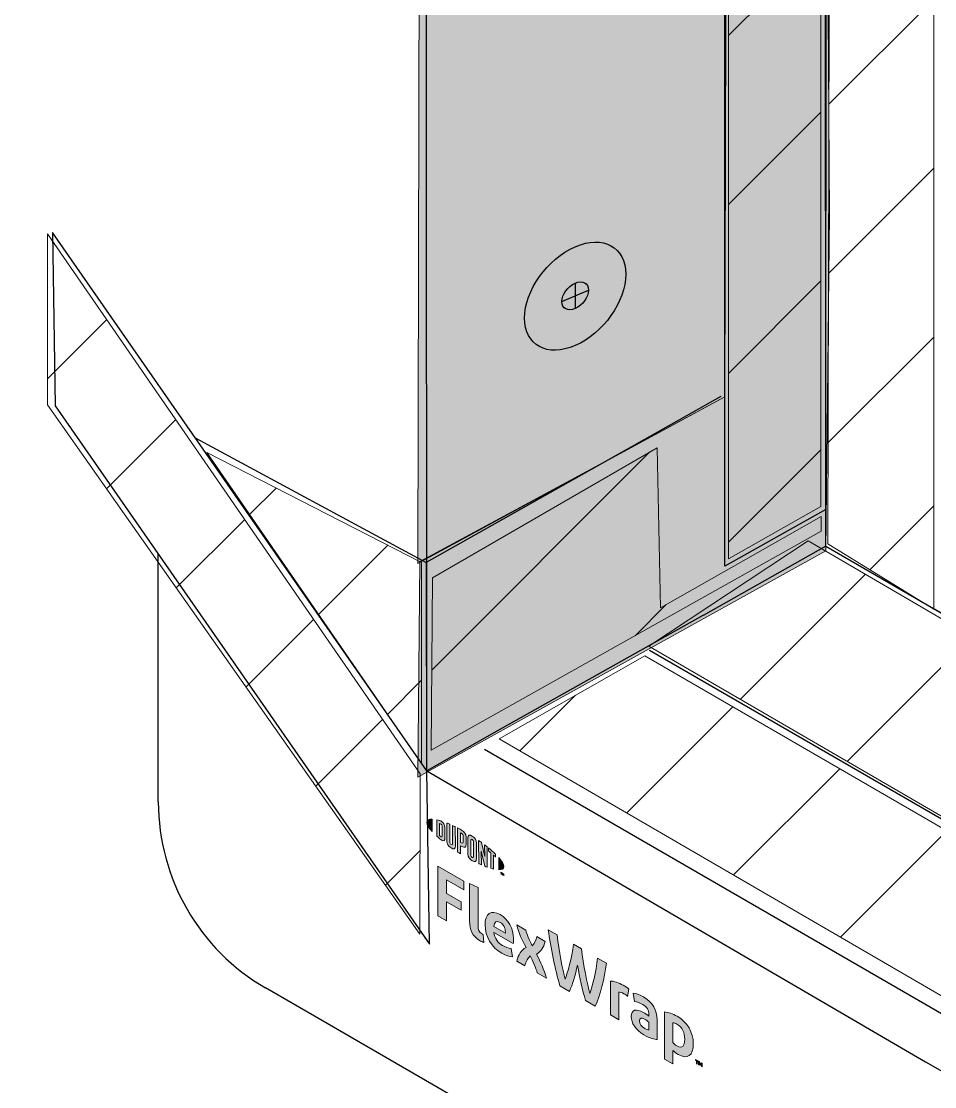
# Model space of a CAD drawing. Extents: x -1279 to 5791, y -3809 to 1769.
# Drawn here: x 4911.8 to 4988.3, y -2838.6 to -2749.4 of the extents above; entities that cross this region are included whole.
import ezdxf

# ---------------------------------------------------------------- set-up
doc = ezdxf.new("R2010")
doc.units = 0
doc.header["$MEASUREMENT"] = 0
for name, color, linetype, lineweight in [('G-ANNO-TTLB', 7, 'Continuous', 0), ('Layer 12', 7, 'Continuous', 0), ('TYVEK', 7, 'Continuous', 0)]:
    doc.layers.add(name, color=color, linetype=linetype, lineweight=lineweight)
pattern_1 = [(45, (0, 0), (-7.071067, 7.071069), [])]

# ---------------------------------------------------------------- blocks, each defined once
blk = doc.blocks.new('Block_242')
at = {"layer": 'TYVEK', "true_color": 0x003b71, "transparency": 33554687}
h = blk.add_hatch(color=156, dxfattribs=at)
h.dxf.hatch_style = 2
edge = h.paths.add_edge_path()
edge.add_spline(control_points=[(4946.692, -2824.27), (4946.692, -2824.27), (4946.682, -2820.129), (4946.682, -2820.129), (4946.682, -2820.129), (4948.868, -2821.383), (4948.868, -2821.383), (4948.868, -2821.383), (4948.87, -2822.105), (4948.87, -2822.105), (4948.87, -2822.105), (4947.418, -2821.272), (4947.418, -2821.272), (4947.418, -2821.272), (4947.42, -2822.396), (4947.42, -2822.396), (4947.42, -2822.396), (4948.641, -2823.097), (4948.641, -2823.097), (4948.641, -2823.097), (4948.643, -2823.818), (4948.643, -2823.818), (4948.643, -2823.818), (4947.422, -2823.117), (4947.422, -2823.117), (4947.422, -2823.117), (4947.426, -2824.691), (4947.426, -2824.691), (4947.426, -2824.691), (4946.692, -2824.27), (4946.692, -2824.27)], knot_values=[0, 0, 0, 0, 1, 1, 1, 2, 2, 2, 3, 3, 3, 4, 4, 4, 5, 5, 5, 6, 6, 6, 7, 7, 7, 8, 8, 8, 9, 9, 9, 10, 10, 10, 10], degree=3, periodic=0)
h = blk.add_hatch(color=156, dxfattribs=at)
h.dxf.hatch_style = 2
edge = h.paths.add_edge_path()
edge.add_spline(control_points=[(4950.065, -2825.113), (4950.066, -2825.433), (4950.138, -2825.645), (4950.344, -2825.763), (4950.395, -2825.793), (4950.446, -2825.816), (4950.492, -2825.831), (4950.492, -2825.831), (4950.545, -2826.505), (4950.545, -2826.505), (4950.448, -2826.473), (4950.289, -2826.405), (4950.186, -2826.346), (4949.596, -2826.008), (4949.359, -2825.429), (4949.357, -2824.719), (4949.357, -2824.719), (4949.35, -2821.56), (4949.35, -2821.56), (4949.35, -2821.56), (4950.058, -2821.919), (4950.058, -2821.919), (4950.058, -2821.919), (4950.065, -2825.113), (4950.065, -2825.113)], knot_values=[0, 0, 0, 0, 1, 1, 1, 2, 2, 2, 3, 3, 3, 4, 4, 4, 5, 5, 5, 6, 6, 6, 7, 7, 7, 8, 8, 8, 8], degree=3, periodic=0)
h = blk.add_hatch(color=156, dxfattribs=at)
h.dxf.hatch_style = 2
edge = h.paths.add_edge_path()
edge.add_spline(control_points=[(4951.377, -2825.163), (4951.377, -2825.163), (4952.352, -2825.723), (4952.352, -2825.723), (4952.352, -2825.723), (4952.352, -2825.652), (4952.352, -2825.652), (4952.351, -2825.321), (4952.196, -2824.99), (4951.914, -2824.828), (4951.617, -2824.657), (4951.422, -2824.788), (4951.377, -2825.163)], knot_values=[0, 0, 0, 0, 1, 1, 1, 2, 2, 2, 3, 3, 3, 4, 4, 4, 4], degree=3, periodic=0)
edge = h.paths.add_edge_path()
edge.add_spline(control_points=[(4952.935, -2827.724), (4952.71, -2827.713), (4952.377, -2827.604), (4952.038, -2827.41), (4951.212, -2826.935), (4950.646, -2826.008), (4950.644, -2825.026), (4950.642, -2824.086), (4951.158, -2823.744), (4951.912, -2824.177), (4952.585, -2824.563), (4953.027, -2825.366), (4953.029, -2826.159), (4953.029, -2826.336), (4953.02, -2826.484), (4953.01, -2826.597), (4953.01, -2826.597), (4951.388, -2825.666), (4951.388, -2825.666), (4951.456, -2826.178), (4951.698, -2826.529), (4952.108, -2826.765), (4952.36, -2826.909), (4952.601, -2826.982), (4952.821, -2827.002), (4952.821, -2827.002), (4952.935, -2827.724), (4952.935, -2827.724)], knot_values=[0, 0, 0, 0, 1, 1, 1, 2, 2, 2, 3, 3, 3, 4, 4, 4, 5, 5, 5, 6, 6, 6, 7, 7, 7, 8, 8, 8, 9, 9, 9, 9], degree=3, periodic=0)
h = blk.add_hatch(color=156, dxfattribs=at)
h.dxf.hatch_style = 2
edge = h.paths.add_edge_path()
edge.add_spline(control_points=[(4954.076, -2826.925), (4953.731, -2826.29), (4953.458, -2825.726), (4953.298, -2825.043), (4953.298, -2825.043), (4954.062, -2825.482), (4954.062, -2825.482), (4954.13, -2825.787), (4954.356, -2826.318), (4954.583, -2826.785), (4954.772, -2826.569), (4954.935, -2826.314), (4954.97, -2826.003), (4954.97, -2826.003), (4955.688, -2826.416), (4955.688, -2826.416), (4955.557, -2826.954), (4955.332, -2827.257), (4954.948, -2827.491), (4955.319, -2828.182), (4955.571, -2828.741), (4955.783, -2829.489), (4955.783, -2829.489), (4955.019, -2829.05), (4955.019, -2829.05), (4954.91, -2828.657), (4954.652, -2828.066), (4954.436, -2827.617), (4954.242, -2827.83), (4954.058, -2828.079), (4953.987, -2828.458), (4953.987, -2828.458), (4953.3, -2828.063), (4953.3, -2828.063), (4953.427, -2827.521), (4953.667, -2827.187), (4954.076, -2826.925)], knot_values=[0, 0, 0, 0, 1, 1, 1, 2, 2, 2, 3, 3, 3, 4, 4, 4, 5, 5, 5, 6, 6, 6, 7, 7, 7, 8, 8, 8, 9, 9, 9, 10, 10, 10, 11, 11, 11, 12, 12, 12, 12], degree=3, periodic=0)
h = blk.add_hatch(color=156, dxfattribs=at)
h.dxf.hatch_style = 2
edge = h.paths.add_edge_path()
edge.add_spline(control_points=[(4960.077, -2827.819), (4960.077, -2827.819), (4960.826, -2828.249), (4960.826, -2828.249), (4960.635, -2829.515), (4960.3, -2830.948), (4959.867, -2831.833), (4959.867, -2831.833), (4959.061, -2831.371), (4959.061, -2831.371), (4958.808, -2830.487), (4958.58, -2829.488), (4958.388, -2828.409), (4958.195, -2829.267), (4957.977, -2830.01), (4957.722, -2830.602), (4957.722, -2830.602), (4956.917, -2830.14), (4956.917, -2830.14), (4956.504, -2828.768), (4956.135, -2826.932), (4955.942, -2825.445), (4955.942, -2825.445), (4956.686, -2825.872), (4956.686, -2825.872), (4956.848, -2827.211), (4957.139, -2828.778), (4957.351, -2829.591), (4957.57, -2829.026), (4957.91, -2827.863), (4958.056, -2826.658), (4958.056, -2826.658), (4958.713, -2827.035), (4958.713, -2827.035), (4958.87, -2828.413), (4959.206, -2829.965), (4959.434, -2830.787), (4959.637, -2830.213), (4959.926, -2828.979), (4960.077, -2827.819)], knot_values=[0, 0, 0, 0, 1, 1, 1, 2, 2, 2, 3, 3, 3, 4, 4, 4, 5, 5, 5, 6, 6, 6, 7, 7, 7, 8, 8, 8, 9, 9, 9, 10, 10, 10, 11, 11, 11, 12, 12, 12, 13, 13, 13, 13], degree=3, periodic=0)
h = blk.add_hatch(color=156, dxfattribs=at)
h.dxf.hatch_style = 2
edge = h.paths.add_edge_path()
edge.add_spline(control_points=[(4962.219, -2830.094), (4962.404, -2830.2), (4962.578, -2830.324), (4962.681, -2830.412), (4962.681, -2830.412), (4962.58, -2831.022), (4962.58, -2831.022), (4962.493, -2830.936), (4962.385, -2830.863), (4962.277, -2830.801), (4962.087, -2830.692), (4961.959, -2830.66), (4961.852, -2830.657), (4961.852, -2830.657), (4961.857, -2832.976), (4961.857, -2832.976), (4961.857, -2832.976), (4961.149, -2832.569), (4961.149, -2832.569), (4961.149, -2832.569), (4961.142, -2829.736), (4961.142, -2829.736), (4961.419, -2829.735), (4961.85, -2829.882), (4962.219, -2830.094)], knot_values=[0, 0, 0, 0, 1, 1, 1, 2, 2, 2, 3, 3, 3, 4, 4, 4, 5, 5, 5, 6, 6, 6, 7, 7, 7, 8, 8, 8, 8], degree=3, periodic=0)
h = blk.add_hatch(color=156, dxfattribs=at)
h.dxf.hatch_style = 2
edge = h.paths.add_edge_path()
edge.add_spline(control_points=[(4964.375, -2833.824), (4964.375, -2833.824), (4964.373, -2833.192), (4964.373, -2833.192), (4964.255, -2833.094), (4964.132, -2833.006), (4964.009, -2832.935), (4963.773, -2832.8), (4963.588, -2832.8), (4963.589, -2833.078), (4963.59, -2833.327), (4963.744, -2833.545), (4964.016, -2833.701), (4964.17, -2833.79), (4964.298, -2833.828), (4964.375, -2833.824)], knot_values=[0, 0, 0, 0, 1, 1, 1, 2, 2, 2, 3, 3, 3, 4, 4, 4, 5, 5, 5, 5], degree=3, periodic=0)
edge = h.paths.add_edge_path()
edge.add_spline(control_points=[(4963.945, -2834.246), (4963.243, -2833.842), (4962.888, -2833.242), (4962.886, -2832.71), (4962.885, -2832.124), (4963.3, -2832.02), (4963.915, -2832.367), (4964.059, -2832.45), (4964.244, -2832.58), (4964.372, -2832.677), (4964.372, -2832.677), (4964.372, -2832.535), (4964.372, -2832.535), (4964.371, -2832.174), (4964.191, -2831.899), (4963.847, -2831.702), (4963.621, -2831.573), (4963.38, -2831.475), (4963.17, -2831.455), (4963.17, -2831.455), (4963.04, -2830.743), (4963.04, -2830.743), (4963.261, -2830.763), (4963.614, -2830.895), (4963.927, -2831.075), (4964.682, -2831.508), (4965.057, -2832.184), (4965.059, -2832.983), (4965.059, -2832.983), (4965.063, -2834.627), (4965.063, -2834.627), (4964.853, -2834.631), (4964.458, -2834.54), (4963.945, -2834.246)], knot_values=[0, 0, 0, 0, 1, 1, 1, 2, 2, 2, 3, 3, 3, 4, 4, 4, 5, 5, 5, 6, 6, 6, 7, 7, 7, 8, 8, 8, 9, 9, 9, 10, 10, 10, 11, 11, 11, 11], degree=3, periodic=0)
h = blk.add_hatch(color=156, dxfattribs=at)
h.dxf.hatch_style = 2
edge = h.paths.add_edge_path()
edge.add_spline(control_points=[(4966.709, -2835.159), (4967.16, -2835.418), (4967.37, -2835.219), (4967.368, -2834.61), (4967.367, -2834.077), (4967.171, -2833.611), (4966.704, -2833.343), (4966.576, -2833.269), (4966.484, -2833.246), (4966.376, -2833.231), (4966.376, -2833.231), (4966.38, -2834.887), (4966.38, -2834.887), (4966.478, -2834.991), (4966.56, -2835.073), (4966.709, -2835.159)], knot_values=[0, 0, 0, 0, 1, 1, 1, 2, 2, 2, 3, 3, 3, 4, 4, 4, 5, 5, 5, 5], degree=3, periodic=0)
edge = h.paths.add_edge_path()
edge.add_spline(control_points=[(4966.813, -2835.88), (4966.634, -2835.777), (4966.51, -2835.683), (4966.382, -2835.556), (4966.382, -2835.556), (4966.385, -2836.68), (4966.385, -2836.68), (4966.385, -2836.68), (4965.682, -2836.276), (4965.682, -2836.276), (4965.682, -2836.276), (4965.672, -2832.331), (4965.672, -2832.331), (4965.964, -2832.345), (4966.374, -2832.48), (4966.739, -2832.689), (4967.58, -2833.172), (4968.084, -2834.052), (4968.087, -2834.999), (4968.089, -2835.969), (4967.613, -2836.34), (4966.813, -2835.88)], knot_values=[0, 0, 0, 0, 1, 1, 1, 2, 2, 2, 3, 3, 3, 4, 4, 4, 5, 5, 5, 6, 6, 6, 7, 7, 7, 7], degree=3, periodic=0)
h = blk.add_hatch(color=156, dxfattribs=at)
h.dxf.hatch_style = 2
edge = h.paths.add_edge_path()
edge.add_spline(control_points=[(4968.595, -2836.485), (4968.621, -2836.573), (4968.646, -2836.639), (4968.677, -2836.71), (4968.707, -2836.674), (4968.728, -2836.634), (4968.754, -2836.576), (4968.754, -2836.576), (4968.827, -2836.619), (4968.827, -2836.619), (4968.827, -2836.619), (4968.828, -2836.925), (4968.828, -2836.925), (4968.828, -2836.925), (4968.764, -2836.888), (4968.764, -2836.888), (4968.764, -2836.888), (4968.763, -2836.747), (4968.763, -2836.747), (4968.763, -2836.747), (4968.766, -2836.701), (4968.766, -2836.701), (4968.746, -2836.735), (4968.721, -2836.769), (4968.7, -2836.795), (4968.7, -2836.795), (4968.651, -2836.767), (4968.651, -2836.767), (4968.629, -2836.715), (4968.604, -2836.651), (4968.582, -2836.592), (4968.582, -2836.592), (4968.586, -2836.645), (4968.586, -2836.645), (4968.586, -2836.645), (4968.586, -2836.785), (4968.586, -2836.785), (4968.586, -2836.785), (4968.522, -2836.749), (4968.522, -2836.749), (4968.522, -2836.749), (4968.521, -2836.443), (4968.521, -2836.443), (4968.521, -2836.443), (4968.595, -2836.485), (4968.595, -2836.485)], knot_values=[0, 0, 0, 0, 1, 1, 1, 2, 2, 2, 3, 3, 3, 4, 4, 4, 5, 5, 5, 6, 6, 6, 7, 7, 7, 8, 8, 8, 9, 9, 9, 10, 10, 10, 11, 11, 11, 12, 12, 12, 13, 13, 13, 14, 14, 14, 15, 15, 15, 15], degree=3, periodic=0)
edge = h.paths.add_edge_path()
edge.add_spline(control_points=[(4968.349, -2836.412), (4968.349, -2836.412), (4968.277, -2836.371), (4968.277, -2836.371), (4968.277, -2836.371), (4968.277, -2836.303), (4968.277, -2836.303), (4968.277, -2836.303), (4968.491, -2836.426), (4968.491, -2836.426), (4968.491, -2836.426), (4968.492, -2836.494), (4968.492, -2836.494), (4968.492, -2836.494), (4968.42, -2836.453), (4968.42, -2836.453), (4968.42, -2836.453), (4968.421, -2836.691), (4968.421, -2836.691), (4968.421, -2836.691), (4968.349, -2836.65), (4968.349, -2836.65), (4968.349, -2836.65), (4968.349, -2836.412), (4968.349, -2836.412)], knot_values=[0, 0, 0, 0, 1, 1, 1, 2, 2, 2, 3, 3, 3, 4, 4, 4, 5, 5, 5, 6, 6, 6, 7, 7, 7, 8, 8, 8, 8], degree=3, periodic=0)
at = {"layer": 'TYVEK'}
for points, knots in [([(4946.692, -2824.27), (4946.692, -2824.27), (4946.682, -2820.129), (4946.682, -2820.129), (4946.682, -2820.129), (4948.868, -2821.383), (4948.868, -2821.383), (4948.868, -2821.383), (4948.87, -2822.105), (4948.87, -2822.105), (4948.87, -2822.105), (4947.418, -2821.272), (4947.418, -2821.272), (4947.418, -2821.272), (4947.42, -2822.396), (4947.42, -2822.396), (4947.42, -2822.396), (4948.641, -2823.097), (4948.641, -2823.097), (4948.641, -2823.097), (4948.643, -2823.818), (4948.643, -2823.818), (4948.643, -2823.818), (4947.422, -2823.117), (4947.422, -2823.117), (4947.422, -2823.117), (4947.426, -2824.691), (4947.426, -2824.691), (4947.426, -2824.691), (4946.692, -2824.27), (4946.692, -2824.27)], [0, 0, 0, 0, 1, 1, 1, 2, 2, 2, 3, 3, 3, 4, 4, 4, 5, 5, 5, 6, 6, 6, 7, 7, 7, 8, 8, 8, 9, 9, 9, 10, 10, 10, 10]), ([(4950.065, -2825.113), (4950.066, -2825.433), (4950.138, -2825.645), (4950.344, -2825.763), (4950.395, -2825.793), (4950.446, -2825.816), (4950.492, -2825.831), (4950.492, -2825.831), (4950.545, -2826.505), (4950.545, -2826.505), (4950.448, -2826.473), (4950.289, -2826.405), (4950.186, -2826.346), (4949.596, -2826.008), (4949.359, -2825.429), (4949.357, -2824.719), (4949.357, -2824.719), (4949.35, -2821.56), (4949.35, -2821.56), (4949.35, -2821.56), (4950.058, -2821.919), (4950.058, -2821.919), (4950.058, -2821.919), (4950.065, -2825.113), (4950.065, -2825.113)], [0, 0, 0, 0, 1, 1, 1, 2, 2, 2, 3, 3, 3, 4, 4, 4, 5, 5, 5, 6, 6, 6, 7, 7, 7, 8, 8, 8, 8]), ([(4952.935, -2827.724), (4952.71, -2827.713), (4952.377, -2827.604), (4952.038, -2827.41), (4951.212, -2826.935), (4950.646, -2826.008), (4950.644, -2825.026), (4950.642, -2824.086), (4951.158, -2823.744), (4951.912, -2824.177), (4952.585, -2824.563), (4953.027, -2825.366), (4953.029, -2826.159), (4953.029, -2826.336), (4953.02, -2826.484), (4953.01, -2826.597), (4953.01, -2826.597), (4951.388, -2825.666), (4951.388, -2825.666), (4951.456, -2826.178), (4951.698, -2826.529), (4952.108, -2826.765), (4952.36, -2826.909), (4952.601, -2826.982), (4952.821, -2827.002), (4952.821, -2827.002), (4952.935, -2827.724), (4952.935, -2827.724)], [0, 0, 0, 0, 1, 1, 1, 2, 2, 2, 3, 3, 3, 4, 4, 4, 5, 5, 5, 6, 6, 6, 7, 7, 7, 8, 8, 8, 9, 9, 9, 9]), ([(4951.377, -2825.163), (4951.377, -2825.163), (4952.352, -2825.723), (4952.352, -2825.723), (4952.352, -2825.723), (4952.352, -2825.652), (4952.352, -2825.652), (4952.351, -2825.321), (4952.196, -2824.99), (4951.914, -2824.828), (4951.617, -2824.657), (4951.422, -2824.788), (4951.377, -2825.163)], [0, 0, 0, 0, 1, 1, 1, 2, 2, 2, 3, 3, 3, 4, 4, 4, 4]), ([(4954.076, -2826.925), (4953.731, -2826.29), (4953.458, -2825.726), (4953.298, -2825.043), (4953.298, -2825.043), (4954.062, -2825.482), (4954.062, -2825.482), (4954.13, -2825.787), (4954.356, -2826.318), (4954.583, -2826.785), (4954.772, -2826.569), (4954.935, -2826.314), (4954.97, -2826.003), (4954.97, -2826.003), (4955.688, -2826.416), (4955.688, -2826.416), (4955.557, -2826.954), (4955.332, -2827.257), (4954.948, -2827.491), (4955.319, -2828.182), (4955.571, -2828.741), (4955.783, -2829.489), (4955.783, -2829.489), (4955.019, -2829.05), (4955.019, -2829.05), (4954.91, -2828.657), (4954.652, -2828.066), (4954.436, -2827.617), (4954.242, -2827.83), (4954.058, -2828.079), (4953.987, -2828.458), (4953.987, -2828.458), (4953.3, -2828.063), (4953.3, -2828.063), (4953.427, -2827.521), (4953.667, -2827.187), (4954.076, -2826.925)], [0, 0, 0, 0, 1, 1, 1, 2, 2, 2, 3, 3, 3, 4, 4, 4, 5, 5, 5, 6, 6, 6, 7, 7, 7, 8, 8, 8, 9, 9, 9, 10, 10, 10, 11, 11, 11, 12, 12, 12, 12]), ([(4960.077, -2827.819), (4960.077, -2827.819), (4960.826, -2828.249), (4960.826, -2828.249), (4960.635, -2829.515), (4960.3, -2830.948), (4959.867, -2831.833), (4959.867, -2831.833), (4959.061, -2831.371), (4959.061, -2831.371), (4958.808, -2830.487), (4958.58, -2829.488), (4958.388, -2828.409), (4958.195, -2829.267), (4957.977, -2830.01), (4957.722, -2830.602), (4957.722, -2830.602), (4956.917, -2830.14), (4956.917, -2830.14), (4956.504, -2828.768), (4956.135, -2826.932), (4955.942, -2825.445), (4955.942, -2825.445), (4956.686, -2825.872), (4956.686, -2825.872), (4956.848, -2827.211), (4957.139, -2828.778), (4957.351, -2829.591), (4957.57, -2829.026), (4957.91, -2827.863), (4958.056, -2826.658), (4958.056, -2826.658), (4958.713, -2827.035), (4958.713, -2827.035), (4958.87, -2828.413), (4959.206, -2829.965), (4959.434, -2830.787), (4959.637, -2830.213), (4959.926, -2828.979), (4960.077, -2827.819)], [0, 0, 0, 0, 1, 1, 1, 2, 2, 2, 3, 3, 3, 4, 4, 4, 5, 5, 5, 6, 6, 6, 7, 7, 7, 8, 8, 8, 9, 9, 9, 10, 10, 10, 11, 11, 11, 12, 12, 12, 13, 13, 13, 13]), ([(4962.219, -2830.094), (4962.404, -2830.2), (4962.578, -2830.324), (4962.681, -2830.412), (4962.681, -2830.412), (4962.58, -2831.022), (4962.58, -2831.022), (4962.493, -2830.936), (4962.385, -2830.863), (4962.277, -2830.801), (4962.087, -2830.692), (4961.959, -2830.66), (4961.852, -2830.657), (4961.852, -2830.657), (4961.857, -2832.976), (4961.857, -2832.976), (4961.857, -2832.976), (4961.149, -2832.569), (4961.149, -2832.569), (4961.149, -2832.569), (4961.142, -2829.736), (4961.142, -2829.736), (4961.419, -2829.735), (4961.85, -2829.882), (4962.219, -2830.094)], [0, 0, 0, 0, 1, 1, 1, 2, 2, 2, 3, 3, 3, 4, 4, 4, 5, 5, 5, 6, 6, 6, 7, 7, 7, 8, 8, 8, 8]), ([(4963.945, -2834.246), (4963.243, -2833.842), (4962.888, -2833.242), (4962.886, -2832.71), (4962.885, -2832.124), (4963.3, -2832.02), (4963.915, -2832.367), (4964.059, -2832.45), (4964.244, -2832.58), (4964.372, -2832.677), (4964.372, -2832.677), (4964.372, -2832.535), (4964.372, -2832.535), (4964.371, -2832.174), (4964.191, -2831.899), (4963.847, -2831.702), (4963.621, -2831.573), (4963.38, -2831.475), (4963.17, -2831.455), (4963.17, -2831.455), (4963.04, -2830.743), (4963.04, -2830.743), (4963.261, -2830.763), (4963.614, -2830.895), (4963.927, -2831.075), (4964.682, -2831.508), (4965.057, -2832.184), (4965.059, -2832.983), (4965.059, -2832.983), (4965.063, -2834.627), (4965.063, -2834.627), (4964.853, -2834.631), (4964.458, -2834.54), (4963.945, -2834.246)], [0, 0, 0, 0, 1, 1, 1, 2, 2, 2, 3, 3, 3, 4, 4, 4, 5, 5, 5, 6, 6, 6, 7, 7, 7, 8, 8, 8, 9, 9, 9, 10, 10, 10, 11, 11, 11, 11]), ([(4966.813, -2835.88), (4966.634, -2835.777), (4966.51, -2835.683), (4966.382, -2835.556), (4966.382, -2835.556), (4966.385, -2836.68), (4966.385, -2836.68), (4966.385, -2836.68), (4965.682, -2836.276), (4965.682, -2836.276), (4965.682, -2836.276), (4965.672, -2832.331), (4965.672, -2832.331), (4965.964, -2832.345), (4966.374, -2832.48), (4966.739, -2832.689), (4967.58, -2833.172), (4968.084, -2834.052), (4968.087, -2834.999), (4968.089, -2835.969), (4967.613, -2836.34), (4966.813, -2835.88)], [0, 0, 0, 0, 1, 1, 1, 2, 2, 2, 3, 3, 3, 4, 4, 4, 5, 5, 5, 6, 6, 6, 7, 7, 7, 7]), ([(4964.375, -2833.824), (4964.375, -2833.824), (4964.373, -2833.192), (4964.373, -2833.192), (4964.255, -2833.094), (4964.132, -2833.006), (4964.009, -2832.935), (4963.773, -2832.8), (4963.588, -2832.8), (4963.589, -2833.078), (4963.59, -2833.327), (4963.744, -2833.545), (4964.016, -2833.701), (4964.17, -2833.79), (4964.298, -2833.828), (4964.375, -2833.824)], [0, 0, 0, 0, 1, 1, 1, 2, 2, 2, 3, 3, 3, 4, 4, 4, 5, 5, 5, 5]), ([(4966.709, -2835.159), (4967.16, -2835.418), (4967.37, -2835.219), (4967.368, -2834.61), (4967.367, -2834.077), (4967.171, -2833.611), (4966.704, -2833.343), (4966.576, -2833.269), (4966.484, -2833.246), (4966.376, -2833.231), (4966.376, -2833.231), (4966.38, -2834.887), (4966.38, -2834.887), (4966.478, -2834.991), (4966.56, -2835.073), (4966.709, -2835.159)], [0, 0, 0, 0, 1, 1, 1, 2, 2, 2, 3, 3, 3, 4, 4, 4, 5, 5, 5, 5]), ([(4968.349, -2836.412), (4968.349, -2836.412), (4968.277, -2836.371), (4968.277, -2836.371), (4968.277, -2836.371), (4968.277, -2836.303), (4968.277, -2836.303), (4968.277, -2836.303), (4968.491, -2836.426), (4968.491, -2836.426), (4968.491, -2836.426), (4968.492, -2836.494), (4968.492, -2836.494), (4968.492, -2836.494), (4968.42, -2836.453), (4968.42, -2836.453), (4968.42, -2836.453), (4968.421, -2836.691), (4968.421, -2836.691), (4968.421, -2836.691), (4968.349, -2836.65), (4968.349, -2836.65), (4968.349, -2836.65), (4968.349, -2836.412), (4968.349, -2836.412)], [0, 0, 0, 0, 1, 1, 1, 2, 2, 2, 3, 3, 3, 4, 4, 4, 5, 5, 5, 6, 6, 6, 7, 7, 7, 8, 8, 8, 8]), ([(4968.595, -2836.485), (4968.621, -2836.573), (4968.646, -2836.639), (4968.677, -2836.71), (4968.707, -2836.674), (4968.728, -2836.634), (4968.754, -2836.576), (4968.754, -2836.576), (4968.827, -2836.619), (4968.827, -2836.619), (4968.827, -2836.619), (4968.828, -2836.925), (4968.828, -2836.925), (4968.828, -2836.925), (4968.764, -2836.888), (4968.764, -2836.888), (4968.764, -2836.888), (4968.763, -2836.747), (4968.763, -2836.747), (4968.763, -2836.747), (4968.766, -2836.701), (4968.766, -2836.701), (4968.746, -2836.735), (4968.721, -2836.769), (4968.7, -2836.795), (4968.7, -2836.795), (4968.651, -2836.767), (4968.651, -2836.767), (4968.629, -2836.715), (4968.604, -2836.651), (4968.582, -2836.592), (4968.582, -2836.592), (4968.586, -2836.645), (4968.586, -2836.645), (4968.586, -2836.645), (4968.586, -2836.785), (4968.586, -2836.785), (4968.586, -2836.785), (4968.522, -2836.749), (4968.522, -2836.749), (4968.522, -2836.749), (4968.521, -2836.443), (4968.521, -2836.443), (4968.521, -2836.443), (4968.595, -2836.485), (4968.595, -2836.485)], [0, 0, 0, 0, 1, 1, 1, 2, 2, 2, 3, 3, 3, 4, 4, 4, 5, 5, 5, 6, 6, 6, 7, 7, 7, 8, 8, 8, 9, 9, 9, 10, 10, 10, 11, 11, 11, 12, 12, 12, 13, 13, 13, 14, 14, 14, 15, 15, 15, 15])]:
    blk.add_open_spline(points, degree=3, knots=knots, dxfattribs=at)
blk = doc.blocks.new('Block_243')
at = {"layer": 'TYVEK', "true_color": 0x003b71, "transparency": 33554687}
h = blk.add_hatch(color=156, dxfattribs=at)
h.dxf.hatch_style = 2
edge = h.paths.add_edge_path()
edge.add_spline(control_points=[(4945.78, -2816.45), (4945.78, -2816.641), (4945.941, -2816.911), (4946.221, -2817.225), (4946.221, -2817.225), (4946.219, -2816.185), (4946.219, -2816.185), (4945.939, -2816.177), (4945.779, -2816.262), (4945.78, -2816.45)], knot_values=[0, 0, 0, 0, 1, 1, 1, 2, 2, 2, 3, 3, 3, 3], degree=3, periodic=0)
h = blk.add_hatch(color=156, dxfattribs=at)
h.dxf.hatch_style = 2
edge = h.paths.add_edge_path()
edge.add_spline(control_points=[(4947.061, -2817.61), (4947.061, -2817.69), (4947.02, -2817.693), (4946.97, -2817.664), (4946.932, -2817.642), (4946.872, -2817.592), (4946.823, -2817.548), (4946.823, -2817.548), (4946.821, -2816.554), (4946.821, -2816.554), (4946.869, -2816.568), (4946.929, -2816.586), (4946.968, -2816.608), (4947.017, -2816.636), (4947.059, -2816.687), (4947.059, -2816.766), (4947.059, -2816.766), (4947.061, -2817.61), (4947.061, -2817.61)], knot_values=[0, 0, 0, 0, 1, 1, 1, 2, 2, 2, 3, 3, 3, 4, 4, 4, 5, 5, 5, 6, 6, 6, 6], degree=3, periodic=0)
edge = h.paths.add_edge_path()
edge.add_spline(control_points=[(4947, -2816.367), (4946.921, -2816.322), (4946.809, -2816.284), (4946.605, -2816.239), (4946.605, -2816.239), (4946.609, -2817.617), (4946.609, -2817.617), (4946.788, -2817.783), (4946.925, -2817.898), (4947.003, -2817.943), (4947.183, -2818.046), (4947.285, -2817.977), (4947.284, -2817.774), (4947.284, -2817.774), (4947.282, -2816.859), (4947.282, -2816.859), (4947.281, -2816.655), (4947.18, -2816.47), (4947, -2816.367)], knot_values=[0, 0, 0, 0, 1, 1, 1, 2, 2, 2, 3, 3, 3, 4, 4, 4, 5, 5, 5, 6, 6, 6, 6], degree=3, periodic=0)
h = blk.add_hatch(color=156, dxfattribs=at)
h.dxf.hatch_style = 2
edge = h.paths.add_edge_path()
edge.add_spline(control_points=[(4947.912, -2818.26), (4947.912, -2818.34), (4947.888, -2818.377), (4947.802, -2818.315), (4947.717, -2818.254), (4947.694, -2818.2), (4947.694, -2818.105), (4947.694, -2818.105), (4947.69, -2816.606), (4947.69, -2816.606), (4947.634, -2816.581), (4947.509, -2816.529), (4947.455, -2816.507), (4947.455, -2816.507), (4947.459, -2818.023), (4947.459, -2818.023), (4947.459, -2818.266), (4947.561, -2818.418), (4947.803, -2818.589), (4948.023, -2818.745), (4948.158, -2818.693), (4948.158, -2818.425), (4948.158, -2818.425), (4948.154, -2816.822), (4948.154, -2816.822), (4948.108, -2816.799), (4947.957, -2816.727), (4947.908, -2816.705), (4947.908, -2816.705), (4947.912, -2818.26), (4947.912, -2818.26)], knot_values=[0, 0, 0, 0, 1, 1, 1, 2, 2, 2, 3, 3, 3, 4, 4, 4, 5, 5, 5, 6, 6, 6, 7, 7, 7, 8, 8, 8, 9, 9, 9, 10, 10, 10, 10], degree=3, periodic=0)
h = blk.add_hatch(color=156, dxfattribs=at)
h.dxf.hatch_style = 2
edge = h.paths.add_edge_path()
edge.add_spline(control_points=[(4948.807, -2818.116), (4948.807, -2818.203), (4948.781, -2818.231), (4948.681, -2818.174), (4948.681, -2818.174), (4948.594, -2818.125), (4948.594, -2818.125), (4948.594, -2818.125), (4948.592, -2817.329), (4948.592, -2817.329), (4948.631, -2817.348), (4948.651, -2817.36), (4948.674, -2817.373), (4948.782, -2817.435), (4948.805, -2817.495), (4948.805, -2817.584), (4948.805, -2817.584), (4948.807, -2818.116), (4948.807, -2818.116)], knot_values=[0, 0, 0, 0, 1, 1, 1, 2, 2, 2, 3, 3, 3, 4, 4, 4, 5, 5, 5, 6, 6, 6, 6], degree=3, periodic=0)
edge = h.paths.add_edge_path()
edge.add_spline(control_points=[(4948.688, -2817.099), (4948.645, -2817.075), (4948.489, -2816.991), (4948.346, -2816.919), (4948.346, -2816.919), (4948.351, -2818.937), (4948.351, -2818.937), (4948.399, -2818.968), (4948.528, -2819.049), (4948.597, -2819.091), (4948.597, -2819.091), (4948.595, -2818.406), (4948.595, -2818.406), (4948.595, -2818.406), (4948.691, -2818.461), (4948.691, -2818.461), (4948.949, -2818.608), (4949.056, -2818.536), (4949.055, -2818.28), (4949.055, -2818.28), (4949.054, -2817.685), (4949.054, -2817.685), (4949.053, -2817.434), (4948.932, -2817.24), (4948.688, -2817.099)], knot_values=[0, 0, 0, 0, 1, 1, 1, 2, 2, 2, 3, 3, 3, 4, 4, 4, 5, 5, 5, 6, 6, 6, 7, 7, 7, 8, 8, 8, 8], degree=3, periodic=0)
h = blk.add_hatch(color=156, dxfattribs=at)
h.dxf.hatch_style = 2
edge = h.paths.add_edge_path()
edge.add_spline(control_points=[(4949.687, -2819.325), (4949.687, -2819.405), (4949.664, -2819.433), (4949.577, -2819.386), (4949.487, -2819.337), (4949.463, -2819.279), (4949.463, -2819.196), (4949.463, -2819.196), (4949.46, -2817.938), (4949.46, -2817.938), (4949.459, -2817.855), (4949.484, -2817.824), (4949.573, -2817.878), (4949.66, -2817.931), (4949.683, -2817.987), (4949.684, -2818.067), (4949.684, -2818.067), (4949.687, -2819.325), (4949.687, -2819.325)], knot_values=[0, 0, 0, 0, 1, 1, 1, 2, 2, 2, 3, 3, 3, 4, 4, 4, 5, 5, 5, 6, 6, 6, 6], degree=3, periodic=0)
edge = h.paths.add_edge_path()
edge.add_spline(control_points=[(4949.573, -2817.596), (4949.345, -2817.452), (4949.209, -2817.491), (4949.21, -2817.756), (4949.21, -2817.756), (4949.213, -2819.077), (4949.213, -2819.077), (4949.214, -2819.357), (4949.337, -2819.543), (4949.578, -2819.669), (4949.813, -2819.793), (4949.936, -2819.76), (4949.935, -2819.462), (4949.935, -2819.462), (4949.932, -2818.201), (4949.932, -2818.201), (4949.931, -2817.917), (4949.82, -2817.752), (4949.573, -2817.596)], knot_values=[0, 0, 0, 0, 1, 1, 1, 2, 2, 2, 3, 3, 3, 4, 4, 4, 5, 5, 5, 6, 6, 6, 6], degree=3, periodic=0)
h = blk.add_hatch(color=156, dxfattribs=at)
h.dxf.hatch_style = 2
edge = h.paths.add_edge_path()
edge.add_spline(control_points=[(4950.616, -2819.318), (4950.616, -2819.318), (4950.341, -2818.135), (4950.341, -2818.135), (4950.267, -2818.081), (4950.177, -2818.018), (4950.108, -2817.971), (4950.108, -2817.971), (4950.113, -2819.908), (4950.113, -2819.908), (4950.161, -2819.931), (4950.285, -2819.986), (4950.349, -2820.013), (4950.349, -2820.013), (4950.327, -2818.86), (4950.327, -2818.86), (4950.327, -2818.86), (4950.618, -2820.123), (4950.618, -2820.123), (4950.68, -2820.147), (4950.769, -2820.18), (4950.828, -2820.201), (4950.828, -2820.201), (4950.824, -2818.499), (4950.824, -2818.499), (4950.762, -2818.45), (4950.651, -2818.364), (4950.597, -2818.324), (4950.597, -2818.324), (4950.616, -2819.318), (4950.616, -2819.318)], knot_values=[0, 0, 0, 0, 1, 1, 1, 2, 2, 2, 3, 3, 3, 4, 4, 4, 5, 5, 5, 6, 6, 6, 7, 7, 7, 8, 8, 8, 9, 9, 9, 10, 10, 10, 10], degree=3, periodic=0)
h = blk.add_hatch(color=156, dxfattribs=at)
h.dxf.hatch_style = 2
edge = h.paths.add_edge_path()
edge.add_spline(control_points=[(4950.946, -2818.867), (4951.007, -2818.914), (4951.067, -2818.963), (4951.126, -2819.011), (4951.126, -2819.011), (4951.129, -2820.299), (4951.129, -2820.299), (4951.183, -2820.315), (4951.282, -2820.342), (4951.349, -2820.358), (4951.349, -2820.358), (4951.346, -2819.198), (4951.346, -2819.198), (4951.41, -2819.254), (4951.47, -2819.308), (4951.526, -2819.358), (4951.526, -2819.358), (4951.525, -2819.109), (4951.525, -2819.109), (4951.351, -2818.94), (4951.164, -2818.775), (4950.946, -2818.598), (4950.946, -2818.598), (4950.946, -2818.867), (4950.946, -2818.867)], knot_values=[0, 0, 0, 0, 1, 1, 1, 2, 2, 2, 3, 3, 3, 4, 4, 4, 5, 5, 5, 6, 6, 6, 7, 7, 7, 8, 8, 8, 8], degree=3, periodic=0)
h = blk.add_hatch(color=156, dxfattribs=at)
h.dxf.hatch_style = 2
edge = h.paths.add_edge_path()
edge.add_spline(control_points=[(4952.231, -2820.154), (4952.231, -2820.345), (4952.071, -2820.431), (4951.792, -2820.423), (4951.792, -2820.423), (4951.789, -2819.383), (4951.789, -2819.383), (4952.07, -2819.696), (4952.231, -2819.965), (4952.231, -2820.154)], knot_values=[0, 0, 0, 0, 1, 1, 1, 2, 2, 2, 3, 3, 3, 3], degree=3, periodic=0)
h = blk.add_hatch(color=156, dxfattribs=at)
h.dxf.hatch_style = 2
edge = h.paths.add_edge_path()
edge.add_spline(control_points=[(4952.102, -2820.705), (4952.102, -2820.705), (4952.128, -2820.72), (4952.128, -2820.72), (4952.128, -2820.72), (4952.168, -2820.814), (4952.168, -2820.814), (4952.168, -2820.814), (4952.207, -2820.765), (4952.207, -2820.765), (4952.207, -2820.765), (4952.233, -2820.78), (4952.233, -2820.78), (4952.233, -2820.78), (4952.233, -2820.93), (4952.233, -2820.93), (4952.233, -2820.93), (4952.209, -2820.916), (4952.209, -2820.916), (4952.209, -2820.916), (4952.209, -2820.809), (4952.209, -2820.809), (4952.209, -2820.809), (4952.169, -2820.858), (4952.169, -2820.858), (4952.169, -2820.858), (4952.166, -2820.856), (4952.166, -2820.856), (4952.166, -2820.856), (4952.126, -2820.762), (4952.126, -2820.762), (4952.126, -2820.762), (4952.126, -2820.868), (4952.126, -2820.868), (4952.126, -2820.868), (4952.102, -2820.855), (4952.102, -2820.855), (4952.102, -2820.855), (4952.102, -2820.705), (4952.102, -2820.705)], knot_values=[0, 0, 0, 0, 1, 1, 1, 2, 2, 2, 3, 3, 3, 4, 4, 4, 5, 5, 5, 6, 6, 6, 7, 7, 7, 8, 8, 8, 9, 9, 9, 10, 10, 10, 11, 11, 11, 12, 12, 12, 13, 13, 13, 13], degree=3, periodic=0)
edge = h.paths.add_edge_path()
edge.add_spline(control_points=[(4952.009, -2820.678), (4952.009, -2820.678), (4951.969, -2820.655), (4951.969, -2820.655), (4951.969, -2820.655), (4951.969, -2820.628), (4951.969, -2820.628), (4951.969, -2820.628), (4952.074, -2820.689), (4952.074, -2820.689), (4952.074, -2820.689), (4952.074, -2820.715), (4952.074, -2820.715), (4952.074, -2820.715), (4952.034, -2820.692), (4952.034, -2820.692), (4952.034, -2820.692), (4952.034, -2820.816), (4952.034, -2820.816), (4952.034, -2820.816), (4952.009, -2820.801), (4952.009, -2820.801), (4952.009, -2820.801), (4952.009, -2820.678), (4952.009, -2820.678)], knot_values=[0, 0, 0, 0, 1, 1, 1, 2, 2, 2, 3, 3, 3, 4, 4, 4, 5, 5, 5, 6, 6, 6, 7, 7, 7, 8, 8, 8, 8], degree=3, periodic=0)
at = {"layer": 'TYVEK'}
for points, knots in [([(4945.78, -2816.45), (4945.78, -2816.641), (4945.941, -2816.911), (4946.221, -2817.225), (4946.221, -2817.225), (4946.219, -2816.185), (4946.219, -2816.185), (4945.939, -2816.177), (4945.779, -2816.262), (4945.78, -2816.45)], [0, 0, 0, 0, 1, 1, 1, 2, 2, 2, 3, 3, 3, 3]), ([(4947, -2816.367), (4946.921, -2816.322), (4946.809, -2816.284), (4946.605, -2816.239), (4946.605, -2816.239), (4946.609, -2817.617), (4946.609, -2817.617), (4946.788, -2817.783), (4946.925, -2817.898), (4947.003, -2817.943), (4947.183, -2818.046), (4947.285, -2817.977), (4947.284, -2817.774), (4947.284, -2817.774), (4947.282, -2816.859), (4947.282, -2816.859), (4947.281, -2816.655), (4947.18, -2816.47), (4947, -2816.367)], [0, 0, 0, 0, 1, 1, 1, 2, 2, 2, 3, 3, 3, 4, 4, 4, 5, 5, 5, 6, 6, 6, 6]), ([(4947.061, -2817.61), (4947.061, -2817.69), (4947.02, -2817.693), (4946.97, -2817.664), (4946.932, -2817.642), (4946.872, -2817.592), (4946.823, -2817.548), (4946.823, -2817.548), (4946.821, -2816.554), (4946.821, -2816.554), (4946.869, -2816.568), (4946.929, -2816.586), (4946.968, -2816.608), (4947.017, -2816.636), (4947.059, -2816.687), (4947.059, -2816.766), (4947.059, -2816.766), (4947.061, -2817.61), (4947.061, -2817.61)], [0, 0, 0, 0, 1, 1, 1, 2, 2, 2, 3, 3, 3, 4, 4, 4, 5, 5, 5, 6, 6, 6, 6]), ([(4947.912, -2818.26), (4947.912, -2818.34), (4947.888, -2818.377), (4947.802, -2818.315), (4947.717, -2818.254), (4947.694, -2818.2), (4947.694, -2818.105), (4947.694, -2818.105), (4947.69, -2816.606), (4947.69, -2816.606), (4947.634, -2816.581), (4947.509, -2816.529), (4947.455, -2816.507), (4947.455, -2816.507), (4947.459, -2818.023), (4947.459, -2818.023), (4947.459, -2818.266), (4947.561, -2818.418), (4947.803, -2818.589), (4948.023, -2818.745), (4948.158, -2818.693), (4948.158, -2818.425), (4948.158, -2818.425), (4948.154, -2816.822), (4948.154, -2816.822), (4948.108, -2816.799), (4947.957, -2816.727), (4947.908, -2816.705), (4947.908, -2816.705), (4947.912, -2818.26), (4947.912, -2818.26)], [0, 0, 0, 0, 1, 1, 1, 2, 2, 2, 3, 3, 3, 4, 4, 4, 5, 5, 5, 6, 6, 6, 7, 7, 7, 8, 8, 8, 9, 9, 9, 10, 10, 10, 10]), ([(4948.688, -2817.099), (4948.645, -2817.075), (4948.489, -2816.991), (4948.346, -2816.919), (4948.346, -2816.919), (4948.351, -2818.937), (4948.351, -2818.937), (4948.399, -2818.968), (4948.528, -2819.049), (4948.597, -2819.091), (4948.597, -2819.091), (4948.595, -2818.406), (4948.595, -2818.406), (4948.595, -2818.406), (4948.691, -2818.461), (4948.691, -2818.461), (4948.949, -2818.608), (4949.056, -2818.536), (4949.055, -2818.28), (4949.055, -2818.28), (4949.054, -2817.685), (4949.054, -2817.685), (4949.053, -2817.434), (4948.932, -2817.24), (4948.688, -2817.099)], [0, 0, 0, 0, 1, 1, 1, 2, 2, 2, 3, 3, 3, 4, 4, 4, 5, 5, 5, 6, 6, 6, 7, 7, 7, 8, 8, 8, 8]), ([(4948.807, -2818.116), (4948.807, -2818.203), (4948.781, -2818.231), (4948.681, -2818.174), (4948.681, -2818.174), (4948.594, -2818.125), (4948.594, -2818.125), (4948.594, -2818.125), (4948.592, -2817.329), (4948.592, -2817.329), (4948.631, -2817.348), (4948.651, -2817.36), (4948.674, -2817.373), (4948.782, -2817.435), (4948.805, -2817.495), (4948.805, -2817.584), (4948.805, -2817.584), (4948.807, -2818.116), (4948.807, -2818.116)], [0, 0, 0, 0, 1, 1, 1, 2, 2, 2, 3, 3, 3, 4, 4, 4, 5, 5, 5, 6, 6, 6, 6]), ([(4949.573, -2817.596), (4949.345, -2817.452), (4949.209, -2817.491), (4949.21, -2817.756), (4949.21, -2817.756), (4949.213, -2819.077), (4949.213, -2819.077), (4949.214, -2819.357), (4949.337, -2819.543), (4949.578, -2819.669), (4949.813, -2819.793), (4949.936, -2819.76), (4949.935, -2819.462), (4949.935, -2819.462), (4949.932, -2818.201), (4949.932, -2818.201), (4949.931, -2817.917), (4949.82, -2817.752), (4949.573, -2817.596)], [0, 0, 0, 0, 1, 1, 1, 2, 2, 2, 3, 3, 3, 4, 4, 4, 5, 5, 5, 6, 6, 6, 6]), ([(4949.687, -2819.325), (4949.687, -2819.405), (4949.664, -2819.433), (4949.577, -2819.386), (4949.487, -2819.337), (4949.463, -2819.279), (4949.463, -2819.196), (4949.463, -2819.196), (4949.46, -2817.938), (4949.46, -2817.938), (4949.459, -2817.855), (4949.484, -2817.824), (4949.573, -2817.878), (4949.66, -2817.931), (4949.683, -2817.987), (4949.684, -2818.067), (4949.684, -2818.067), (4949.687, -2819.325), (4949.687, -2819.325)], [0, 0, 0, 0, 1, 1, 1, 2, 2, 2, 3, 3, 3, 4, 4, 4, 5, 5, 5, 6, 6, 6, 6]), ([(4950.616, -2819.318), (4950.616, -2819.318), (4950.341, -2818.135), (4950.341, -2818.135), (4950.267, -2818.081), (4950.177, -2818.018), (4950.108, -2817.971), (4950.108, -2817.971), (4950.113, -2819.908), (4950.113, -2819.908), (4950.161, -2819.931), (4950.285, -2819.986), (4950.349, -2820.013), (4950.349, -2820.013), (4950.327, -2818.86), (4950.327, -2818.86), (4950.327, -2818.86), (4950.618, -2820.123), (4950.618, -2820.123), (4950.68, -2820.147), (4950.769, -2820.18), (4950.828, -2820.201), (4950.828, -2820.201), (4950.824, -2818.499), (4950.824, -2818.499), (4950.762, -2818.45), (4950.651, -2818.364), (4950.597, -2818.324), (4950.597, -2818.324), (4950.616, -2819.318), (4950.616, -2819.318)], [0, 0, 0, 0, 1, 1, 1, 2, 2, 2, 3, 3, 3, 4, 4, 4, 5, 5, 5, 6, 6, 6, 7, 7, 7, 8, 8, 8, 9, 9, 9, 10, 10, 10, 10]), ([(4950.946, -2818.867), (4951.007, -2818.914), (4951.067, -2818.963), (4951.126, -2819.011), (4951.126, -2819.011), (4951.129, -2820.299), (4951.129, -2820.299), (4951.183, -2820.315), (4951.282, -2820.342), (4951.349, -2820.358), (4951.349, -2820.358), (4951.346, -2819.198), (4951.346, -2819.198), (4951.41, -2819.254), (4951.47, -2819.308), (4951.526, -2819.358), (4951.526, -2819.358), (4951.525, -2819.109), (4951.525, -2819.109), (4951.351, -2818.94), (4951.164, -2818.775), (4950.946, -2818.598), (4950.946, -2818.598), (4950.946, -2818.867), (4950.946, -2818.867)], [0, 0, 0, 0, 1, 1, 1, 2, 2, 2, 3, 3, 3, 4, 4, 4, 5, 5, 5, 6, 6, 6, 7, 7, 7, 8, 8, 8, 8]), ([(4952.231, -2820.154), (4952.231, -2820.345), (4952.071, -2820.431), (4951.792, -2820.423), (4951.792, -2820.423), (4951.789, -2819.383), (4951.789, -2819.383), (4952.07, -2819.696), (4952.231, -2819.965), (4952.231, -2820.154)], [0, 0, 0, 0, 1, 1, 1, 2, 2, 2, 3, 3, 3, 3]), ([(4952.009, -2820.678), (4952.009, -2820.678), (4951.969, -2820.655), (4951.969, -2820.655), (4951.969, -2820.655), (4951.969, -2820.628), (4951.969, -2820.628), (4951.969, -2820.628), (4952.074, -2820.689), (4952.074, -2820.689), (4952.074, -2820.689), (4952.074, -2820.715), (4952.074, -2820.715), (4952.074, -2820.715), (4952.034, -2820.692), (4952.034, -2820.692), (4952.034, -2820.692), (4952.034, -2820.816), (4952.034, -2820.816), (4952.034, -2820.816), (4952.009, -2820.801), (4952.009, -2820.801), (4952.009, -2820.801), (4952.009, -2820.678), (4952.009, -2820.678)], [0, 0, 0, 0, 1, 1, 1, 2, 2, 2, 3, 3, 3, 4, 4, 4, 5, 5, 5, 6, 6, 6, 7, 7, 7, 8, 8, 8, 8]), ([(4952.102, -2820.705), (4952.102, -2820.705), (4952.128, -2820.72), (4952.128, -2820.72), (4952.128, -2820.72), (4952.168, -2820.814), (4952.168, -2820.814), (4952.168, -2820.814), (4952.207, -2820.765), (4952.207, -2820.765), (4952.207, -2820.765), (4952.233, -2820.78), (4952.233, -2820.78), (4952.233, -2820.78), (4952.233, -2820.93), (4952.233, -2820.93), (4952.233, -2820.93), (4952.209, -2820.916), (4952.209, -2820.916), (4952.209, -2820.916), (4952.209, -2820.809), (4952.209, -2820.809), (4952.209, -2820.809), (4952.169, -2820.858), (4952.169, -2820.858), (4952.169, -2820.858), (4952.166, -2820.856), (4952.166, -2820.856), (4952.166, -2820.856), (4952.126, -2820.762), (4952.126, -2820.762), (4952.126, -2820.762), (4952.126, -2820.868), (4952.126, -2820.868), (4952.126, -2820.868), (4952.102, -2820.855), (4952.102, -2820.855), (4952.102, -2820.855), (4952.102, -2820.705), (4952.102, -2820.705)], [0, 0, 0, 0, 1, 1, 1, 2, 2, 2, 3, 3, 3, 4, 4, 4, 5, 5, 5, 6, 6, 6, 7, 7, 7, 8, 8, 8, 9, 9, 9, 10, 10, 10, 11, 11, 11, 12, 12, 12, 13, 13, 13, 13])]:
    blk.add_open_spline(points, degree=3, knots=knots, dxfattribs=at)
blk = doc.blocks.new('Block_241')
at = {"layer": 'TYVEK'}
for name in ['Block_243', 'Block_242']:
    blk.add_blockref(name, (0, 0), dxfattribs=at)
blk = doc.blocks.new('Block_288')
at = {"layer": 'TYVEK', "true_color": 0x003b71, "transparency": 33554687}
h = blk.add_hatch(color=156, dxfattribs=at)
h.dxf.hatch_style = 2
edge = h.paths.add_edge_path()
edge.add_spline(control_points=[(4958.194, -2697.68), (4960.533, -2696.667), (4962.428, -2693.993), (4962.428, -2691.706), (4962.428, -2689.419), (4960.533, -2688.387), (4958.194, -2689.399), (4955.856, -2690.412), (4953.961, -2693.086), (4953.961, -2695.373), (4953.961, -2697.659), (4955.856, -2698.692), (4958.194, -2697.68)], knot_values=[0, 0, 0, 0, 1, 1, 1, 2, 2, 2, 3, 3, 3, 4, 4, 4, 4], degree=3, periodic=0)
h = blk.add_hatch(color=156, dxfattribs=at)
h.dxf.hatch_style = 2
edge = h.paths.add_edge_path()
edge.add_spline(control_points=[(4958.194, -2776.53), (4960.533, -2775.518), (4962.428, -2772.844), (4962.428, -2770.557), (4962.428, -2768.27), (4960.533, -2767.237), (4958.194, -2768.25), (4955.856, -2769.262), (4953.961, -2771.937), (4953.961, -2774.223), (4953.961, -2776.51), (4955.856, -2777.543), (4958.194, -2776.53)], knot_values=[0, 0, 0, 0, 1, 1, 1, 2, 2, 2, 3, 3, 3, 4, 4, 4, 4], degree=3, periodic=0)
at = {"layer": 'TYVEK', "color": 18, "lineweight": 25, "true_color": 0x080808}
for p, q in [((4957.071, -2694), (4959.318, -2693.027)), ((4958.194, -2692.445), (4958.194, -2694.582)), ((4958.194, -2771.296), (4958.194, -2773.433)), ((4957.071, -2772.851), (4959.318, -2771.878))]:
    blk.add_line(p, q, dxfattribs=at)
at = {"layer": 'TYVEK', "color": 8, "lineweight": 25, "true_color": 0x808080}
for points in [[(4957.603, -2689.968)], [(4953.37, -2695.939)], [(4953.371, -2774.767)], [(4957.603, -2777.073)]]:
    blk.add_lwpolyline(points, dxfattribs=at)
at = {"layer": 'TYVEK', "color": 18, "lineweight": 25, "true_color": 0x000000}
for points in [[(4958.194, -2697.68), (4960.533, -2696.667), (4962.428, -2693.993), (4962.428, -2691.706), (4962.428, -2689.419), (4960.533, -2688.387), (4958.194, -2689.399), (4955.856, -2690.412), (4953.961, -2693.086), (4953.961, -2695.373), (4953.961, -2697.659), (4955.856, -2698.692), (4958.194, -2697.68)], [(4958.194, -2776.53), (4960.533, -2775.518), (4962.428, -2772.844), (4962.428, -2770.557), (4962.428, -2768.27), (4960.533, -2767.237), (4958.194, -2768.25), (4955.856, -2769.262), (4953.961, -2771.937), (4953.961, -2774.223), (4953.961, -2776.51), (4955.856, -2777.543), (4958.194, -2776.53)]]:
    blk.add_open_spline(points, degree=3, knots=[0, 0, 0, 0, 1, 1, 1, 2, 2, 2, 3, 3, 3, 4, 4, 4, 4], dxfattribs=at)
at = {"layer": 'TYVEK', "color": 18, "lineweight": 25, "true_color": 0x080808}
for points in [[(4958.194, -2694.582), (4958.815, -2694.313), (4959.318, -2693.617), (4959.318, -2693.027), (4959.318, -2692.437), (4958.815, -2692.176), (4958.194, -2692.445), (4957.574, -2692.714), (4957.071, -2693.41), (4957.071, -2694), (4957.071, -2694.59), (4957.574, -2694.851), (4958.194, -2694.582)], [(4958.194, -2773.433), (4958.815, -2773.164), (4959.318, -2772.468), (4959.318, -2771.878), (4959.318, -2771.288), (4958.815, -2771.027), (4958.194, -2771.296), (4957.574, -2771.565), (4957.071, -2772.261), (4957.071, -2772.851), (4957.071, -2773.441), (4957.574, -2773.702), (4958.194, -2773.433)]]:
    blk.add_open_spline(points, degree=3, knots=[0, 0, 0, 0, 1, 1, 1, 2, 2, 2, 3, 3, 3, 4, 4, 4, 4], dxfattribs=at)
blk = doc.blocks.new('Block_331')
at = {"layer": 'Layer 12', "true_color": 0xe6e7e8, "transparency": 33554610}
h = blk.add_hatch(color=254, dxfattribs=at)
h.dxf.hatch_style = 2
h.paths.add_polyline_path([(4978.766, -2790.004), (4971.047, -2794.398), (4971.071, -2655.996), (4978.787, -2660.497)])
at = {"layer": 'Layer 12', "true_color": 0x000000, "transparency": 33554687}
h = blk.add_hatch(dxfattribs=at)
h.set_pattern_fill('_U', color=18, scale=10, angle=44.99999, style=2, pattern_type=0)
h.set_pattern_definition(pattern_1)
h.paths.add_polyline_path([(4978.766, -2790.004), (4971.047, -2794.398), (4971.071, -2655.996), (4978.783, -2660.496)])
at = {"layer": 'Layer 12'}
for points in [[(4978.766, -2790.004), (4971.047, -2794.398), (4971.071, -2655.996), (4978.787, -2660.497)], [(4978.766, -2790.004), (4971.047, -2794.398), (4971.071, -2655.996), (4978.783, -2660.496)]]:
    blk.add_lwpolyline(points, close=True, dxfattribs=at)

msp = doc.modelspace()

# ---------------------------------------------------------------- hatches: boundary and pattern name
at = {"layer": 'G-ANNO-TTLB', "true_color": 0xff00ff, "transparency": 33554687}
h = msp.add_hatch(color=6, dxfattribs=at)
edge = h.paths.add_edge_path()
edge.add_spline(control_points=[(5472, -3692.604), (5472, -3692.604), (2542.482, -3692.604), (2542.482, -3692.604), (2542.482, -3692.604), (2542.482, -1235.604), (2542.482, -1235.604), (2542.482, -1235.604), (5472, -1235.604), (5472, -1235.604), (5472, -1235.604), (5472, -3692.604), (5472, -3692.604)], knot_values=[0, 0, 0, 0, 1, 1, 1, 2, 2, 2, 3, 3, 3, 4, 4, 4, 4], degree=3, periodic=0)
edge = h.paths.add_edge_path()
edge.add_spline(control_points=[(2551.482, -1244.604), (2551.482, -1244.604), (2551.482, -3683.604), (2551.482, -3683.604), (2551.482, -3683.604), (5463, -3683.604), (5463, -3683.604), (5463, -3683.604), (5463, -1244.604), (5463, -1244.604), (5463, -1244.604), (2551.482, -1244.604), (2551.482, -1244.604)], knot_values=[0, 0, 0, 0, 1, 1, 1, 2, 2, 2, 3, 3, 3, 4, 4, 4, 4], degree=3, periodic=0)
edge.add_line((2551.482, -1244.604), (2551.482, -1244.604))
at = {"layer": 'Layer 12', "true_color": 0x808080, "transparency": 33554444}
h = msp.add_hatch(color=8, dxfattribs=at)
h.dxf.hatch_style = 2
h.paths.add_polyline_path([(4970.717, -2780.809), (4945.031, -2794.768), (4945.321, -2656.948), (4959.401, -2648.958), (4970.717, -2655.37)])
at = {"layer": 'Layer 12', "true_color": 0x808080, "transparency": 33554457}
h = msp.add_hatch(color=8, dxfattribs=at)
h.dxf.hatch_style = 2
h.paths.add_polyline_path([(4979.496, -2765.586), (4978.783, -2660.496), (4971.071, -2655.996), (4970.717, -2780.809), (4945.188, -2794.61), (4945.031, -2812.663), (4979.177, -2793.723)])
at = {"layer": 'Layer 12', "true_color": 0x000000, "transparency": 33554687}
h = msp.add_hatch(dxfattribs=at)
h.set_pattern_fill('_U', color=18, scale=10, angle=44.99999, style=2, pattern_type=0)
h.set_pattern_definition(pattern_1)
h.paths.add_polyline_path([(4988.221, -2798.593), (4979.343, -2793.124), (4979.7, -2660.375), (4988.216, -2666.561)])
h = msp.add_hatch(dxfattribs=at)
h.set_pattern_fill('_U', color=18, scale=10, angle=44.99999, style=2, pattern_type=0)
h.set_pattern_definition(pattern_1)
h.paths.add_polyline_path([(4945.189, -2825.801), (4914.013, -2781.505), (4914.013, -2767.164), (4945.199, -2812.384)])
h = msp.add_hatch(dxfattribs=at)
h.set_pattern_fill('_U', color=18, scale=10, angle=44.99999, style=2, pattern_type=0)
h.set_pattern_definition(pattern_1)
h.paths.add_polyline_path([(4927.348, -2785.494), (4945.334, -2794.685), (4945.334, -2811.51)])
h = msp.add_hatch(dxfattribs=at)
h.set_pattern_fill('_U', color=18, scale=10, angle=44.99999, style=2, pattern_type=0)
h.set_pattern_definition(pattern_1)
h.paths.add_polyline_path([(4946.131, -2810.409), (4946.244, -2795.976), (4965.048, -2785.092), (4965.331, -2798.489), (4978.783, -2790.854), (4978.783, -2792.083)])
h = msp.add_hatch(dxfattribs=at)
h.set_pattern_fill('_U', color=18, scale=10, angle=44.99999, style=2, pattern_type=0)
h.set_pattern_definition(pattern_1)
h.paths.add_polyline_path([(5027.603, -2838.418), (4964.371, -2801.712), (4977.72, -2792.871), (5027.458, -2821.945)])
h = msp.add_hatch(dxfattribs=at)
h.set_pattern_fill('_U', color=18, scale=10, angle=44.99999, style=2, pattern_type=0)
h.set_pattern_definition(pattern_1)
h.paths.add_polyline_path([(5027.534, -2839.3), (5027.534, -2853.439), (4951.831, -2809.447), (4964.032, -2802.5)])

# ---------------------------------------------------------------- linework, layer by layer
at = {"layer": 'G-ANNO-TTLB'}
for points in [[(5472, -3692.604), (5472, -3692.604), (2542.482, -3692.604), (2542.482, -3692.604), (2542.482, -3692.604), (2542.482, -1235.604), (2542.482, -1235.604), (2542.482, -1235.604), (5472, -1235.604), (5472, -1235.604), (5472, -1235.604), (5472, -3692.604), (5472, -3692.604)], [(2551.482, -1244.604), (2551.482, -1244.604), (2551.482, -3683.604), (2551.482, -3683.604), (2551.482, -3683.604), (5463, -3683.604), (5463, -3683.604), (5463, -3683.604), (5463, -1244.604), (5463, -1244.604), (5463, -1244.604), (2551.482, -1244.604), (2551.482, -1244.604)]]:
    msp.add_open_spline(points, degree=3, knots=[0, 0, 0, 0, 1, 1, 1, 2, 2, 2, 3, 3, 3, 4, 4, 4, 4], dxfattribs=at)
at = {"layer": 'Layer 12'}
for points in [[(4970.717, -2780.809), (4945.031, -2794.768), (4945.321, -2656.948), (4959.401, -2648.958), (4970.717, -2655.37)], [(4979.496, -2765.586), (4978.783, -2660.496), (4971.071, -2655.996), (4970.717, -2780.809), (4945.188, -2794.61), (4945.031, -2812.663), (4979.177, -2793.723)], [(4988.221, -2798.593), (4979.343, -2793.124), (4979.7, -2660.375), (4988.216, -2666.561)], [(4945.189, -2825.801), (4914.013, -2781.505), (4914.013, -2767.164), (4945.199, -2812.384)], [(4927.348, -2785.494), (4945.334, -2794.685), (4945.334, -2811.51)], [(4946.131, -2810.409), (4946.244, -2795.976), (4965.048, -2785.092), (4965.331, -2798.489), (4978.783, -2790.854), (4978.783, -2792.083)], [(5027.603, -2838.418), (4964.371, -2801.712), (4977.72, -2792.871), (5027.458, -2821.945)], [(5027.534, -2839.3), (5027.534, -2853.439), (4951.831, -2809.447), (4964.032, -2802.5)]]:
    msp.add_lwpolyline(points, close=True, dxfattribs=at)
at = {"layer": 'TYVEK', "color": 18, "lineweight": 25, "true_color": 0x000000}
for p, q in [((4945.764, -2812.129), (4945.678, -2640.75)), ((4979.165, -2765.253), (4979.165, -2660.321))]:
    msp.add_line(p, q, dxfattribs=at)
at = {"layer": 'TYVEK', "color": 4, "lineweight": 25, "true_color": 0x00ffff}
for p, q in [((4970.717, -2795.009), (4970.717, -2655.876)), ((4979.165, -2660.321), (4979.177, -2765.261)), ((4979.177, -2793.339), (4979.177, -2765.261)), ((4970.398, -2780.786), (4945.716, -2794.685)), ((4926.373, -2784.25), (4945.716, -2794.685)), ((4979.177, -2790.244), (4970.717, -2795.009)), ((4979.177, -2793.339), (4968.902, -2799.125)), ((4979.177, -2793.339), (5028.362, -2821.714)), ((4923.284, -2814.738), (4923.284, -2794.007)), ((4945.77, -2812.137), (4945.756, -2794.663)), ((4968.889, -2799.118), (4951.644, -2808.83)), ((4968.889, -2799.118), (4951.644, -2808.83)), ((4988.17, -2798.527), (5028.349, -2821.707)), ((4964.432, -2802.031), (5028.42, -2839.047)), ((4951.644, -2808.83), (4945.764, -2812.129)), ((4950.608, -2810.314), (5027.268, -2854.661)), ((4945.77, -2812.137), (4987.522, -2836.492)), ((4936.905, -2833), (4932.27, -2830.318)), ((4963.274, -2848.253), (4936.905, -2833)), ((4987.522, -2836.492), (5028.3, -2860.082))]:
    msp.add_line(p, q, dxfattribs=at)
msp.add_lwpolyline([(4945.99, -2826.656), (4945.77, -2812.137), (4914.413, -2767.056), (4914.633, -2781.568)], close=True, dxfattribs=at)
msp.add_open_spline([(4923.284, -2814.738), (4923.284, -2821.163), (4926.709, -2827.101), (4932.27, -2830.318)], degree=3, dxfattribs=at)

# ---------------------------------------------------------------- block references
at = {"layer": 'Layer 12'}
msp.add_blockref('Block_331', (0, 0), dxfattribs=at)
at = {"layer": 'TYVEK'}
for name in ['Block_288', 'Block_241']:
    msp.add_blockref(name, (0, 0), dxfattribs=at)

doc.saveas('drawing.dxf')
